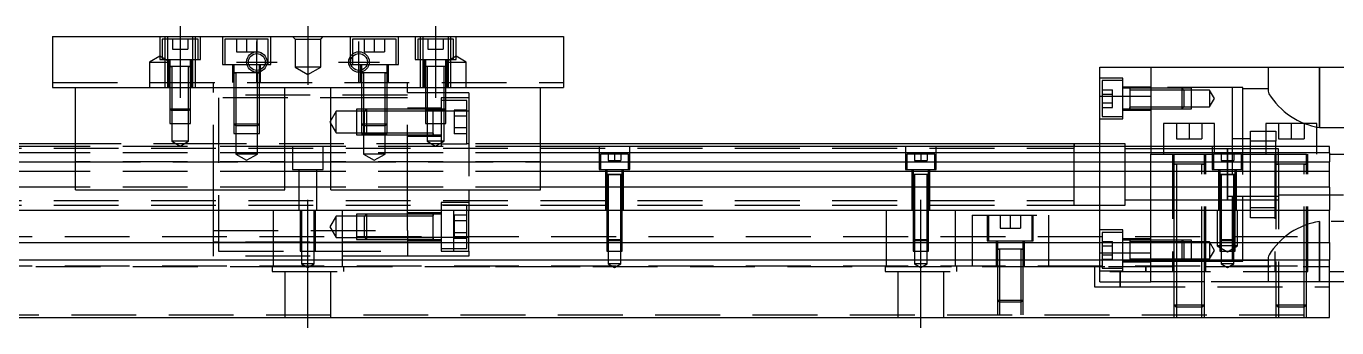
# Model space of a CAD drawing. Extents: x -10 to 609, y -279 to 77.
# Drawn here: x 144.9 to 401.4, y -223.6 to -164.6 of the extents above; entities that cross this region are included whole.
import ezdxf

# ---------------------------------------------------------------- set-up
doc = ezdxf.new("R2010")
doc.units = 0
doc.linetypes.add('CENTER', pattern=[50.8, 31.75, -6.35, 6.35, -6.35])
doc.linetypes.add('DASHED', pattern=[19.05, 12.7, -6.35])
doc.layers.get('0').update_dxf_attribs({"linetype": 'CONTINUOUS'})
doc.layers.add('CENTER', color=1, linetype='CENTER')

msp = doc.modelspace()

# ---------------------------------------------------------------- linework, layer by layer
at = {"color": 7, "linetype": 'CONTINUOUS'}
for p, q in [((150, -166.61), (150, -176.61)), ((150, -166.61), (250, -166.61)), ((250, -166.61), (250, -176.61)), ((355, -178.28029), (355, -172.61)), ((355, -172.61), (365, -172.61)), ((365, -172.61), (405, -172.61)), ((365, -172.61), (365, -188.11)), ((150, -176.61), (250, -176.61)), ((154.5, -196.61), (154.5, -176.61)), ((195.5, -196.61), (195.5, -176.61)), ((204.5, -196.61), (204.5, -176.61)), ((245.5, -196.61), (245.5, -176.61)), ((355, -188.11), (355, -178.28029)), ((355, -178.28029), (365, -178.28029)), ((224.5, -185.860006), (224.5, -180.859994)), ((377.5, -183.61), (367.5, -183.61)), ((367.5, -183.61), (367.5, -188.11)), ((377.5, -188.11), (377.5, -183.61)), ((397.5, -183.61), (387.5, -183.61)), ((387.5, -183.61), (387.5, -188.11)), ((397.5, -188.11), (397.5, -183.61)), ((224.5, -185.860006), (224.5, -185.46)), ((154.5, -188.11), (0, -188.11)), ((154.5, -189.362272), (0, -189.362272)), ((154.5, -187.61), (60.5, -187.61)), ((204.5, -188.11), (195.5, -188.11)), ((204.5, -189.362272), (195.5, -189.362272)), ((350.005, -187.61), (245.5, -187.61)), ((400, -188.11), (245.5, -188.11)), ((400, -189.362272), (245.5, -189.362272)), ((355, -187.61), (349.995, -187.61)), ((350, -193.61), (350, -187.609994)), ((350, -199.610006), (350, -187.609994)), ((350, -188.108756), (350, -187.61)), ((350, -198.735), (350, -188.485)), ((380, -193.61), (380, -188.609994)), ((380, -198.610006), (380, -188.609994)), ((380, -189.36), (380, -189.61)), ((381, -189.36), (380, -189.36)), ((384.5, -189.36), (381, -189.36)), ((387.5, -189.36), (384.5, -189.36)), ((400, -189.362272), (400, -188.11)), ((400, -189.362272), (400, -191.13668)), ((400, -189.61), (415, -189.61)), ((0, -191.13668), (154.5, -191.13668)), ((195.5, -191.13668), (204.5, -191.13668)), ((245.5, -191.13668), (400, -191.13668)), ((380, -190.91), (380, -192.61)), ((400, -193.033076), (400, -191.13668)), ((154.5, -193.033076), (0, -193.033076)), ((204.5, -193.033076), (195.5, -193.033076)), ((400, -193.033076), (245.5, -193.033076)), ((380, -192.61), (380, -193.61)), ((400, -196.087372), (400, -193.033076)), ((154.5, -196.087372), (0, -196.087372)), ((154.5, -196.61), (195.5, -196.61)), ((204.5, -196.087372), (195.5, -196.087372)), ((204.5, -196.61), (245.5, -196.61)), ((400, -196.087372), (245.5, -196.087372)), ((400, -196.087372), (400, -200.61)), ((350, -199.610006), (350, -198.735)), ((380, -197.86), (390, -197.86)), ((0, -200.61), (400, -200.61)), ((400, -206.91), (400, -200.61)), ((0, -206.91), (400, -206.91)), ((400, -206.91), (400, -210.31)), ((0, -210.31), (400, -210.31)), ((400, -221.61), (400, -210.31)), ((400, -212.61), (415, -212.61)), ((405, -214.61), (400, -214.61)), ((0, -221.61), (400, -221.61))]:
    msp.add_line(p, q, dxfattribs=at)
at = {"color": 3, "linetype": 'DASHED'}
for p, q in [((171, -166.61), (171, -171.11)), ((172.000006, -166.61), (172.000006, -167.11)), ((172.5, -166.61), (172.5, -176.61)), ((177.5, -176.61), (177.5, -166.61)), ((177.999994, -167.11), (177.999994, -166.61)), ((179, -171.11), (179, -166.61)), ((183.25, -166.61), (183.25, -172.11)), ((192.75, -172.11), (192.75, -166.61)), ((197.5, -167.11), (197, -166.61)), ((202.5, -167.11), (203, -166.61)), ((208.25, -166.61), (208.25, -172.11)), ((217.75, -172.11), (217.75, -166.61)), ((221, -166.61), (221, -171.11)), ((222.000006, -166.61), (222.000006, -167.11)), ((222.5, -166.61), (222.5, -176.61)), ((227.5, -176.61), (227.5, -166.61)), ((227.999994, -167.11), (227.999994, -166.61)), ((229, -171.11), (229, -166.61)), ((178.5, -167.11), (171.5, -167.11)), ((171.5, -167.11), (171.5, -171.11)), ((172.000006, -167.11), (172.000006, -171.11)), ((173.5, -167.11), (173.5, -169.11)), ((173.5, -169.11), (175, -169.11)), ((175, -167.11), (175, -169.11)), ((175, -169.11), (176.5, -169.11)), ((176.5, -167.11), (176.5, -169.11)), ((177.999994, -171.11), (177.999994, -167.11)), ((178.5, -171.11), (178.5, -167.11)), ((192.25, -167.11), (183.75, -167.11)), ((183.75, -167.11), (183.75, -172.11)), ((186, -167.11), (186, -169.61)), ((188, -167.11), (188, -169.61)), ((190, -167.11), (190, -169.61)), ((192.25, -172.11), (192.25, -167.11)), ((197.5, -167.11), (197.5, -172.61)), ((197.5, -167.11), (202.5, -167.11)), ((202.5, -172.61), (202.5, -167.11)), ((217.25, -167.11), (208.75, -167.11)), ((208.75, -167.11), (208.75, -170.04875)), ((211, -167.11), (211, -169.61)), ((213, -167.11), (213, -169.61)), ((215, -167.11), (215, -169.61)), ((217.25, -172.11), (217.25, -167.11)), ((228.5, -167.11), (221.5, -167.11)), ((221.5, -167.11), (221.5, -171.11)), ((222.000006, -167.11), (222.000006, -171.11)), ((223.5, -167.11), (223.5, -169.11)), ((223.5, -169.11), (225, -169.11)), ((225, -167.11), (225, -169.11)), ((225, -169.11), (226.5, -169.11)), ((226.5, -167.11), (226.5, -169.11)), ((227.999994, -171.11), (227.999994, -167.11)), ((228.5, -171.11), (228.5, -167.11)), ((171, -170.4553), (169, -171.61)), ((169, -171.61), (173, -171.61)), ((169, -171.61), (169, -176.61)), ((173, -171.61), (171, -170.4553)), ((171, -171.11), (179, -171.11)), ((172.000006, -171.11), (172.000006, -176.61)), ((172.75, -171.11), (172.75, -176.61)), ((173, -171.11), (173, -172.51)), ((177, -172.51), (177, -171.11)), ((177.25, -176.61), (177.25, -171.11)), ((177.999994, -176.61), (177.999994, -171.11)), ((186, -169.61), (188, -169.61)), ((188, -169.61), (190, -169.61)), ((208.75, -170.04875), (208.75, -170.532968)), ((208.75, -170.532968), (208.75, -172.11)), ((211, -169.61), (213, -169.61)), ((213, -169.61), (215, -169.61)), ((221, -171.11), (229, -171.11)), ((222.000006, -171.11), (222.000006, -176.61)), ((222.75, -171.11), (222.75, -176.61)), ((223, -171.11), (223, -172.51)), ((229, -170.4553), (227, -171.61)), ((227, -172.51), (227, -171.11)), ((227, -171.61), (231, -171.61)), ((227.25, -176.61), (227.25, -171.11)), ((227.999994, -176.61), (227.999994, -171.11)), ((231, -171.61), (229, -170.4553)), ((231, -176.61), (231, -171.61)), ((177.000006, -172.51), (172.999994, -172.51)), ((177.000006, -172.51), (172.999994, -172.51)), ((177.000006, -172.51), (172.999994, -172.51)), ((173, -172.505), (173, -172.51)), ((173, -172.51), (173.216462, -172.51)), ((173.216708, -172.51), (173, -172.51)), ((173, -172.51), (173, -176.61)), ((173, -172.51), (173, -172.515)), ((176.783332, -172.51), (173.216708, -172.51)), ((173.35, -172.51), (173.35, -176.61)), ((176.65, -176.61), (176.65, -172.51)), ((177, -172.51), (176.783332, -172.51)), ((176.783538, -172.51), (177, -172.51)), ((177, -172.51), (177, -172.505)), ((177, -176.61), (177, -172.51)), ((177, -172.515), (177, -172.51)), ((183.25, -172.11), (192.75, -172.11)), ((185.25, -172.11), (185.25, -175.61)), ((190.500006, -173.71), (185.499994, -173.71)), ((190.500006, -173.71), (185.499994, -173.71)), ((185.5, -172.11), (185.5, -173.71)), ((185.5, -173.705), (185.5, -173.71)), ((185.5, -173.71), (185.757448, -173.71)), ((185.757468, -173.71), (185.5, -173.71)), ((185.5, -173.71), (185.5, -173.715)), ((185.5, -173.71), (185.5, -175.61)), ((190.013852, -173.71), (185.757468, -173.71)), ((185.9, -173.71), (185.9, -175.61)), ((190.242552, -173.71), (190.013852, -173.71)), ((190.1, -175.61), (190.1, -173.71)), ((190.5, -173.71), (190.242552, -173.71)), ((190.242602, -173.71), (190.5, -173.71)), ((190.5, -173.182418), (190.5, -172.11)), ((190.5, -173.546492), (190.5, -173.182418)), ((190.5, -173.71), (190.5, -173.546492)), ((190.5, -173.71), (190.5, -173.705)), ((190.5, -173.715), (190.5, -173.71)), ((190.5, -175.61), (190.5, -173.71)), ((190.75, -175.61), (190.75, -172.11)), ((197.5, -172.61), (200, -174.053376)), ((202.5, -172.61), (197.5, -172.61)), ((200, -174.053376), (202.5, -172.61)), ((208.25, -172.11), (217.75, -172.11)), ((210.25, -172.11), (210.25, -175.61)), ((215.500006, -173.71), (210.499994, -173.71)), ((215.500006, -173.71), (210.499994, -173.71)), ((215.500006, -173.71), (210.499994, -173.71)), ((210.5, -172.11), (210.5, -173.182418)), ((210.5, -173.182418), (210.5, -173.546492)), ((210.5, -173.546492), (210.5, -173.71)), ((210.5, -173.705), (210.5, -173.71)), ((210.5, -173.71), (210.757448, -173.71)), ((210.757468, -173.71), (210.5, -173.71)), ((210.5, -173.71), (210.5, -173.715)), ((210.5, -173.71), (210.5, -175.61)), ((215.242552, -173.71), (210.757468, -173.71)), ((210.9, -173.71), (210.9, -175.61)), ((215.1, -175.61), (215.1, -173.71)), ((215.5, -173.71), (215.242552, -173.71)), ((215.242602, -173.71), (215.5, -173.71)), ((215.5, -173.71), (215.5, -172.11)), ((215.5, -173.71), (215.5, -173.705)), ((215.5, -173.715), (215.5, -173.71)), ((215.5, -175.61), (215.5, -173.71)), ((215.75, -175.61), (215.75, -172.11)), ((227.000006, -172.51), (222.999994, -172.51)), ((227.000006, -172.51), (222.999994, -172.51)), ((223, -172.505), (223, -172.51)), ((223.216708, -172.51), (223, -172.51)), ((223, -172.51), (223, -176.61)), ((223, -172.51), (223, -172.515)), ((226.783332, -172.51), (223.216708, -172.51)), ((223.35, -172.51), (223.35, -176.61)), ((226.65, -176.61), (226.65, -172.51)), ((227, -172.51), (226.783332, -172.51)), ((227, -172.51), (227, -172.505)), ((227, -176.61), (227, -172.51)), ((227, -172.515), (227, -172.51)), ((388, -172.61), (388, -177.344622)), ((398, -184.414212), (398, -172.61)), ((398, -172.61), (398, -184.414212)), ((150, -175.61), (250, -175.61)), ((173, -176.61), (173, -180.76)), ((173.000006, -176.61), (173.000002, -180.76)), ((173.35, -176.61), (173.35, -181.11)), ((176.65, -181.11), (176.65, -176.61)), ((176.999998, -180.76), (176.999994, -176.61)), ((177, -180.76), (177, -176.61)), ((181.5, -176.61), (181.5, -175.61)), ((181.5, -196.61), (181.5, -176.61)), ((185.5, -175.61), (185.5, -183.71)), ((185.500006, -175.61), (185.500006, -183.71)), ((185.9, -175.61), (185.9, -184.11)), ((190.1, -184.11), (190.1, -175.61)), ((190.499994, -183.71), (190.499994, -175.61)), ((190.5, -183.71), (190.5, -175.61)), ((210.5, -175.61), (210.5, -183.71)), ((210.500006, -175.61), (210.500006, -183.71)), ((210.9, -175.61), (210.9, -184.11)), ((215.1, -176.61), (215.1, -175.61)), ((215.1, -184.11), (215.1, -176.61)), ((215.499994, -176.61), (215.499994, -175.61)), ((215.499994, -183.710006), (215.499994, -176.61)), ((215.5, -176.61), (215.5, -175.61)), ((215.5, -183.71), (215.5, -176.61)), ((219.5, -176.61), (219.5, -175.61)), ((219.5, -196.61), (219.5, -176.61)), ((223, -176.61), (223, -180.76)), ((223.000006, -176.61), (223.000002, -180.76)), ((223.35, -176.61), (223.35, -181.11)), ((226.65, -181.11), (226.65, -176.61)), ((226.999998, -180.76), (226.999994, -176.61)), ((227, -180.76), (227, -176.61)), ((359.5, -174.760758), (355, -174.760758)), ((355.5, -175.260758), (355.5, -178.760758)), ((359.5, -175.260758), (355.5, -175.260758)), ((359.5, -182.760758), (359.5, -174.760758)), ((365, -176.510758), (359.5, -176.510758)), ((360.9, -176.760758), (359.5, -176.760758)), ((360.9, -176.760758), (360.895, -176.760758)), ((360.9, -176.760752), (360.9, -180.760762)), ((360.9, -176.760752), (360.9, -177.110758)), ((360.9, -176.760758), (360.9, -176.977426)), ((365, -176.760758), (360.9, -176.760758)), ((360.905, -176.760758), (360.9, -176.760758)), ((360.9, -176.977426), (360.9, -178.760758)), ((381, -176.61), (365, -176.61)), ((371.15, -176.760758), (365, -176.760758)), ((371.15, -176.76076), (365, -176.760762)), ((371.15, -178.760758), (371.15, -176.760758)), ((371.5, -177.110758), (371.15, -176.760758)), ((373, -176.760762), (371.15, -176.76076)), ((373, -180.760752), (373, -176.760762)), ((381, -188.11), (381, -176.61)), ((383, -176.61), (381, -176.61)), ((383, -188.11), (383, -176.61)), ((388, -176.86), (383, -176.86)), ((219.5, -178.11), (181.5, -178.11)), ((182.5, -178.61), (182.5, -206.91)), ((215.1, -178.61), (182.5, -178.61)), ((215.5, -178.61), (215.1, -178.61)), ((219.5, -178.61), (215.5, -178.61)), ((223, -177.61), (219.5, -177.61)), ((223.35, -177.61), (223, -177.61)), ((226.65, -177.61), (223.35, -177.61)), ((226.1, -178.61), (226.1, -188.11)), ((231.5, -178.61), (226.1, -178.61)), ((226.65, -179.11), (226.1, -179.11)), ((227, -177.61), (226.65, -177.61)), ((227, -179.11), (226.65, -179.11)), ((231.5, -177.61), (227, -177.61)), ((231.1, -179.11), (227, -179.11)), ((231.1, -187.61), (231.1, -179.11)), ((231.5, -177.61), (231.5, -181.240684)), ((355.5, -177.028706), (357.5, -177.028706)), ((355.5, -177.894732), (357.5, -177.894732)), ((355.5, -178.760758), (355.5, -182.260758)), ((357.5, -177.894732), (357.5, -177.028706)), ((357.5, -179.626782), (357.5, -177.894732)), ((360.9, -177.110758), (360.9, -178.627714)), ((365, -177.110758), (360.9, -177.110758)), ((360.9, -178.627714), (360.9, -178.893802)), ((360.9, -178.760758), (360.9, -180.760762)), ((360.9, -178.760758), (360.9, -180.54405)), ((360.9, -178.893802), (360.9, -180.410758)), ((371.5, -177.110758), (365, -177.110758)), ((371.15, -180.760758), (371.15, -178.760758)), ((371.5, -177.110758), (371.5, -178.760758)), ((373, -177.110758), (371.5, -177.110758)), ((371.5, -178.760758), (371.5, -180.410758)), ((376.5, -177.110758), (373, -177.110758)), ((376.5, -177.110758), (376.5, -180.410758)), ((377.452628, -178.760758), (376.5, -177.110758)), ((376.5, -180.410758), (377.452628, -178.760758)), ((173, -180.76), (177, -180.76)), ((173, -180.76), (173.35, -181.11)), ((173.000002, -180.76), (173.000006, -183.61)), ((176.65, -181.11), (173.35, -181.11)), ((173.35, -181.11), (173.35, -183.61)), ((176.65, -181.11), (177, -180.76)), ((176.65, -183.61), (176.65, -181.11)), ((176.999994, -183.61), (176.999998, -180.76)), ((205.5, -181.26), (204.287564, -183.36)), ((205.5, -185.46), (205.5, -181.26)), ((209.5, -181.26), (205.5, -181.26)), ((211.5, -180.860002), (209.5, -180.860006)), ((209.5, -180.860006), (209.5, -185.859994)), ((211.1, -181.26), (209.5, -181.26)), ((211.5, -180.86), (211.1, -181.26)), ((211.1, -185.46), (211.1, -181.26)), ((215.1, -181.26), (211.1, -181.26)), ((211.5, -180.86), (211.5, -185.86)), ((215.1, -180.86), (211.5, -180.86)), ((215.1, -180.860006), (211.5, -180.860002)), ((215.5, -180.86), (215.1, -180.86)), ((215.5, -180.860006), (215.1, -180.860006)), ((215.5, -181.26), (215.1, -181.26)), ((219.5, -180.86), (215.5, -180.86)), ((219.5, -180.860006), (215.5, -180.860006)), ((219.5, -181.26), (215.5, -181.26)), ((226.1, -180.61), (219.5, -180.61)), ((223.000006, -180.86), (219.5, -180.86)), ((223.000006, -181.240684), (219.5, -181.240684)), ((223.000006, -181.26), (219.5, -181.26)), ((223, -180.76), (227, -180.76)), ((223, -180.76), (223.35, -181.11)), ((223.000002, -180.76), (223.000006, -183.61)), ((223.1, -180.86), (223.000006, -180.86)), ((226.999994, -181.240684), (223.000006, -181.240684)), ((224.5, -181.26), (223.000006, -181.26)), ((223.35, -180.86), (223.1, -180.86)), ((224.505, -180.86), (223.35, -180.86)), ((226.65, -181.11), (223.35, -181.11)), ((223.35, -181.11), (223.35, -183.61)), ((226.1, -180.86), (224.495, -180.86)), ((224.5, -183.36), (224.5, -180.859994)), ((224.5, -181.11), (224.5, -180.859994)), ((224.5, -180.86), (224.5, -181.117448)), ((224.5, -181.10953), (224.5, -180.86)), ((224.5, -181.10953), (224.5, -180.86)), ((224.5, -183.159974), (224.5, -181.10953)), ((224.5, -181.26), (224.5, -181.11)), ((224.5, -183.61), (224.5, -181.26)), ((226.65, -181.11), (227, -180.76)), ((226.65, -183.61), (226.65, -181.11)), ((226.999994, -183.61), (226.999998, -180.76)), ((231.5, -181.240684), (226.999994, -181.240684)), ((228.6, -181.050598), (228.6, -182.2053)), ((231.1, -181.050598), (228.6, -181.050598)), ((231.5, -181.240684), (231.5, -196.61)), ((355.5, -179.626782), (357.5, -179.626782)), ((355.5, -180.492808), (357.5, -180.492808)), ((357.5, -180.492808), (357.5, -179.626782)), ((359.5, -180.760758), (360.905, -180.760758)), ((359.5, -181.010758), (365, -181.010758)), ((360.895, -180.760758), (365, -180.760758)), ((360.9, -180.410758), (360.9, -180.760762)), ((360.9, -180.410758), (365, -180.410758)), ((360.9, -180.54405), (360.9, -180.760758)), ((360.9, -180.54405), (360.9, -180.760758)), ((360.9, -180.760758), (360.9, -180.54409)), ((365, -180.410758), (371.5, -180.410758)), ((365, -180.760752), (371.15, -180.760756)), ((365, -180.760758), (371.15, -180.760758)), ((371.15, -180.760758), (371.5, -180.410758)), ((371.15, -180.760756), (373, -180.760752)), ((371.5, -180.410758), (373, -180.410758)), ((373, -180.410758), (376.5, -180.410758)), ((173.000006, -183.61), (176.999994, -183.61)), ((173.35, -183.61), (173.35, -187.11)), ((176.65, -187.11), (176.65, -183.61)), ((185.5, -183.71), (190.5, -183.71)), ((185.5, -183.71), (185.9, -184.11)), ((185.500006, -183.71), (185.500006, -185.61)), ((190.1, -184.11), (185.9, -184.11)), ((185.9, -184.11), (185.9, -185.61)), ((190.1, -184.11), (190.5, -183.71)), ((190.1, -185.61), (190.1, -184.11)), ((190.499994, -185.61), (190.499994, -183.71)), ((204.287564, -183.36), (205.5, -185.46)), ((210.5, -183.71), (215.5, -183.71)), ((210.5, -183.71), (210.9, -184.11)), ((210.500006, -183.71), (210.500006, -185.61)), ((215.1, -184.11), (210.9, -184.11)), ((210.9, -184.11), (210.9, -185.61)), ((215.1, -184.11), (215.5, -183.71)), ((215.1, -185.61), (215.1, -184.11)), ((215.499994, -185.61), (215.499994, -183.710006)), ((223.000006, -183.61), (226.999994, -183.61)), ((223.35, -183.61), (223.35, -187.11)), ((224.5, -183.56002), (224.5, -183.159974)), ((224.5, -185.602552), (224.5, -183.56002)), ((224.5, -185.46), (224.5, -183.61)), ((226.65, -187.11), (226.65, -183.61)), ((231.1, -182.2053), (228.6, -182.2053)), ((228.6, -182.2053), (228.6, -184.5147)), ((228.6, -184.5147), (228.6, -185.669402)), ((231.1, -184.5147), (228.6, -184.5147)), ((355, -182.760758), (359.5, -182.760758)), ((355.5, -182.260758), (359.5, -182.260758)), ((370, -183.61), (370, -186.61)), ((372.5, -183.61), (372.5, -186.61)), ((375, -183.61), (375, -186.61)), ((390, -183.61), (390, -186.61)), ((392.5, -183.61), (392.5, -186.61)), ((395, -183.61), (395, -186.61)), ((398, -184.414212), (413, -184.414212)), ((176.65, -187.11), (173.35, -187.11)), ((173.35, -187.11), (175, -188.062628)), ((175, -188.062628), (176.65, -187.11)), ((185.500006, -185.61), (190.499994, -185.61)), ((185.9, -185.61), (185.9, -189.61)), ((190.1, -189.61), (190.1, -185.61)), ((205.5, -185.46), (209.5, -185.46)), ((209.5, -185.46), (211.1, -185.46)), ((209.5, -185.859994), (211.5, -185.859994)), ((210.500006, -185.61), (215.499994, -185.61)), ((210.9, -185.61), (210.9, -189.61)), ((211.1, -185.46), (219.5, -185.46)), ((211.1, -185.46), (211.5, -185.86)), ((211.1, -185.46), (219.5, -185.46)), ((211.5, -185.859994), (219.5, -185.859994)), ((211.5, -185.86), (219.5, -185.86)), ((215.1, -189.61), (215.1, -185.61)), ((219.5, -185.46), (224.5, -185.46)), ((219.5, -185.86), (224.505, -185.86)), ((219.5, -186.11), (226.1, -186.11)), ((226.65, -187.11), (223.35, -187.11)), ((223.35, -187.11), (225, -188.062628)), ((224.495, -185.86), (226.1, -185.86)), ((224.5, -185.86), (224.5, -185.602552)), ((224.5, -185.602602), (224.5, -185.86)), ((225, -188.062628), (226.65, -187.11)), ((231.1, -185.669402), (228.6, -185.669402)), ((370, -186.61), (372.5, -186.61)), ((372.5, -186.61), (375, -186.61)), ((384.5, -186.61), (381, -186.61)), ((384.5, -185.11), (387.5, -185.11)), ((384.5, -187.11), (384.5, -185.11)), ((387.5, -187.11), (384.5, -187.11)), ((384.5, -188.11), (384.5, -187.11)), ((387.5, -185.11), (389.5, -185.11)), ((389.5, -187.11), (387.5, -187.11)), ((389.5, -185.11), (389.5, -187.11)), ((389.5, -188.11), (389.5, -187.11)), ((390, -186.61), (392.5, -186.61)), ((392.5, -186.61), (395, -186.61)), ((55, -188.485), (350, -188.485)), ((182.5, -187.61), (154.5, -187.61)), ((195.5, -188.11), (154.5, -188.11)), ((195.5, -189.362272), (154.5, -189.362272)), ((195.5, -189.407056), (154.5, -189.407056)), ((226.1, -187.61), (182.5, -187.61)), ((190.1, -189.61), (185.9, -189.61)), ((185.9, -189.61), (188, -190.822436)), ((188, -190.822436), (190.1, -189.61)), ((197, -188.11), (197, -192.61)), ((203, -192.61), (203, -188.11)), ((245.5, -188.11), (204.5, -188.11)), ((245.5, -189.362272), (204.5, -189.362272)), ((245.5, -189.407056), (204.5, -189.407056)), ((215.1, -189.61), (210.9, -189.61)), ((210.9, -189.61), (213, -190.822436)), ((213, -190.822436), (215.1, -189.61)), ((226.1, -187.61), (231.1, -187.61)), ((231.5, -187.61), (231.1, -187.61)), ((245.5, -187.61), (231.5, -187.61)), ((257, -188.11), (257, -192.61)), ((262.75, -189.61), (257.25, -189.61)), ((257.25, -189.61), (257.25, -192.61)), ((258.75, -189.61), (258.75, -190.91)), ((260, -189.61), (260, -190.91)), ((261.25, -189.61), (261.25, -190.91)), ((262.75, -192.61), (262.75, -189.61)), ((263, -192.61), (263, -188.11)), ((317, -188.11), (317, -192.61)), ((322.75, -189.61), (317.25, -189.61)), ((317.25, -189.61), (317.25, -192.61)), ((318.75, -189.61), (318.75, -190.91)), ((320, -189.61), (320, -190.91)), ((321.25, -189.61), (321.25, -190.91)), ((322.75, -192.61), (322.75, -189.61)), ((323, -192.61), (323, -188.11)), ((350, -187.61), (350, -188.284782)), ((350, -193.409962), (350, -188.108756)), ((360, -187.61), (355, -187.61)), ((355, -200.61), (355, -188.11)), ((360, -188.11), (360, -187.61)), ((360, -193.61), (360, -188.11)), ((365, -188.61), (360, -188.61)), ((365, -188.11), (365, -189.61)), ((367.5, -188.61), (365, -188.61)), ((365, -189.61), (377.25, -189.61)), ((365, -200.61), (365, -189.61)), ((367.5, -188.11), (367.5, -189.61)), ((377.5, -188.61), (367.5, -188.61)), ((369.25, -189.61), (369.25, -212.61)), ((369.5, -189.61), (369.5, -191.61)), ((375.5, -191.61), (375.5, -189.61)), ((375.75, -212.61), (375.75, -189.61)), ((377, -188.11), (377, -192.61)), ((382.75, -189.61), (377.25, -189.61)), ((377.25, -189.61), (377.25, -192.61)), ((377.5, -189.61), (377.5, -188.11)), ((380.005, -188.61), (377.5, -188.61)), ((378.75, -189.61), (378.75, -190.91)), ((381, -188.61), (379.995, -188.61)), ((380, -188.61), (380, -189.174922)), ((380, -189.17491), (380, -188.61)), ((380, -189.174922), (380, -189.5097)), ((380, -189.61), (380, -190.91)), ((381, -189.61), (381, -188.11)), ((384.5, -188.61), (381, -188.61)), ((381, -192.61), (381, -189.61)), ((381.25, -189.61), (381.25, -190.91)), ((382.75, -189.61), (400, -189.61)), ((382.75, -192.61), (382.75, -189.61)), ((383, -192.61), (383, -188.11)), ((384.5, -189.61), (384.5, -188.11)), ((387.5, -188.61), (384.5, -188.61)), ((384.5, -200.11), (384.5, -189.61)), ((387.5, -188.11), (387.5, -189.61)), ((389.5, -188.61), (387.5, -188.61)), ((389.5, -189.36), (387.5, -189.36)), ((389.25, -189.61), (389.25, -212.61)), ((389.5, -189.61), (389.5, -188.11)), ((390, -188.61), (389.5, -188.61)), ((390, -189.36), (389.5, -189.36)), ((389.5, -189.61), (389.5, -191.61)), ((390, -189.61), (390, -188.61)), ((390, -191.61), (390, -189.61)), ((395.5, -191.61), (395.5, -189.61)), ((395.75, -212.61), (395.75, -189.61)), ((397.5, -189.61), (397.5, -188.11)), ((195.5, -191.11), (154.5, -191.11)), ((154.5, -191.13668), (195.5, -191.13668)), ((245.5, -191.11), (204.5, -191.11)), ((204.5, -191.13668), (245.5, -191.13668)), ((258.75, -190.91), (260, -190.91)), ((260, -190.91), (261.25, -190.91)), ((318.75, -190.91), (320, -190.91)), ((320, -190.91), (321.25, -190.91)), ((375.500006, -191.61), (369.499994, -191.61)), ((375.500006, -191.61), (369.499994, -191.61)), ((375.500006, -191.61), (369.499994, -191.61)), ((369.5, -191.605), (369.5, -191.61)), ((369.5, -191.61), (369.84965, -191.61)), ((369.849602, -191.61), (369.5, -191.61)), ((369.5, -191.61), (369.5, -191.615)), ((369.5, -191.61), (369.5, -200.61)), ((375.15035, -191.61), (369.849602, -191.61)), ((370, -191.61), (370, -200.61)), ((375, -212.61), (375, -191.61)), ((375.150204, -191.61), (375.5, -191.61)), ((375.5, -191.61), (375.15035, -191.61)), ((375.5, -191.61), (375.5, -191.605)), ((375.5, -191.615), (375.5, -191.61)), ((375.5, -212.61), (375.5, -191.61)), ((378.75, -190.91), (380, -190.91)), ((380, -190.91), (381.25, -190.91)), ((380, -191.00963), (380, -192.609882)), ((395.500006, -191.61), (389.499994, -191.61)), ((395.500006, -191.61), (389.499994, -191.61)), ((389.5, -191.605), (389.5, -191.61)), ((389.5, -191.61), (389.84965, -191.61)), ((389.849602, -191.61), (389.5, -191.61)), ((389.5, -191.61), (389.5, -212.61)), ((389.5, -191.61), (389.5, -191.615)), ((395.15035, -191.61), (389.849602, -191.61)), ((390, -191.61), (390, -212.61)), ((395, -212.61), (395, -191.61)), ((395.150204, -191.61), (395.5, -191.61)), ((395.5, -191.61), (395.15035, -191.61)), ((395.5, -191.61), (395.5, -191.605)), ((395.5, -212.61), (395.5, -191.61)), ((395.5, -191.615), (395.5, -191.61)), ((195.5, -193.033076), (154.5, -193.033076)), ((197, -192.61), (203, -192.61)), ((198.25, -192.61), (198.25, -200.61)), ((201.75, -200.61), (201.75, -192.61)), ((245.5, -193.033076), (204.5, -193.033076)), ((257, -192.61), (263, -192.61)), ((258.25, -192.61), (258.25, -200.61)), ((261.500006, -193.61), (258.499994, -193.61)), ((259.998804, -193.61), (258.499994, -193.61)), ((258.5, -192.61), (258.5, -193.61)), ((258.5, -193.605), (258.5, -193.61)), ((258.5, -193.61), (258.62467, -193.61)), ((258.624678, -193.61), (258.5, -193.61)), ((258.5, -193.61), (258.5, -193.615)), ((258.5, -193.61), (258.5, -200.61)), ((258.62467, -193.61), (261.375392, -193.61)), ((259.998804, -193.61), (258.624678, -193.61)), ((258.75, -193.61), (258.75, -200.61)), ((261.500006, -193.61), (259.998804, -193.61)), ((261.37533, -193.61), (259.998804, -193.61)), ((261.25, -200.61), (261.25, -193.61)), ((261.5, -193.61), (261.37533, -193.61)), ((261.375392, -193.61), (261.5, -193.61)), ((261.5, -193.61), (261.5, -192.61)), ((261.5, -193.61), (261.5, -193.605)), ((261.5, -193.615), (261.5, -193.61)), ((261.5, -200.61), (261.5, -193.61)), ((261.75, -200.61), (261.75, -192.61)), ((317, -192.61), (323, -192.61)), ((318.25, -192.61), (318.25, -200.61)), ((319.998804, -193.61), (318.499994, -193.61)), ((318.5, -192.61), (318.5, -193.61)), ((318.5, -193.605), (318.5, -193.61)), ((318.624678, -193.61), (318.5, -193.61)), ((318.5, -193.61), (318.5, -200.61)), ((318.5, -193.61), (318.5, -193.615)), ((319.998804, -193.61), (318.624678, -193.61)), ((318.75, -193.61), (318.75, -200.61)), ((321.500006, -193.61), (319.998804, -193.61)), ((321.37533, -193.61), (319.998804, -193.61)), ((321.25, -200.61), (321.25, -193.61)), ((321.5, -193.61), (321.37533, -193.61)), ((321.5, -193.61), (321.5, -192.61)), ((321.5, -193.61), (321.5, -193.605)), ((321.5, -200.61), (321.5, -193.61)), ((321.5, -193.615), (321.5, -193.61)), ((321.75, -200.61), (321.75, -192.61)), ((350, -199.609164), (350, -193.409962)), ((360, -199.61), (360, -193.61)), ((377, -192.61), (383, -192.61)), ((378.25, -192.61), (378.25, -200.61)), ((381.500006, -193.61), (378.499994, -193.61)), ((380, -193.61), (378.499994, -193.61)), ((378.5, -192.61), (378.5, -193.61)), ((378.5, -193.605), (378.5, -193.61)), ((378.5, -193.61), (378.62467, -193.61)), ((378.624678, -193.61), (378.5, -193.61)), ((378.5, -193.61), (378.5, -193.615)), ((378.5, -193.61), (378.5, -200.61)), ((378.62467, -193.61), (381.375392, -193.61)), ((379.998804, -193.61), (378.624678, -193.61)), ((378.75, -193.61), (378.75, -200.61)), ((381.37533, -193.61), (379.998804, -193.61)), ((380, -192.609882), (380, -193.409974)), ((380, -193.409974), (380, -193.61)), ((381.500006, -193.61), (380, -193.61)), ((380, -193.61), (380, -197.86)), ((380, -193.61), (380, -198.045962)), ((381, -193.61), (381, -192.61)), ((381, -210.61), (381, -193.61)), ((381.25, -200.61), (381.25, -193.61)), ((381.5, -193.61), (381.37533, -193.61)), ((381.375392, -193.61), (381.5, -193.61)), ((381.5, -193.61), (381.5, -192.61)), ((381.5, -193.61), (381.5, -193.605)), ((381.5, -193.615), (381.5, -193.61)), ((381.5, -200.61), (381.5, -193.61)), ((381.75, -200.61), (381.75, -192.61)), ((383, -193.61), (383, -192.61)), ((383, -210.61), (383, -193.61)), ((195.5, -196.087372), (154.5, -196.087372)), ((195.5, -196.11), (154.5, -196.11)), ((181.5, -200.61), (181.5, -196.61)), ((245.5, -196.087372), (204.5, -196.087372)), ((245.5, -196.11), (204.5, -196.11)), ((219.5, -200.61), (219.5, -196.61)), ((231.5, -196.61), (231.5, -200.61)), ((55, -198.735), (350, -198.735)), ((55, -199.61), (350, -199.61)), ((226.1, -199.11), (226.1, -208.61)), ((231.5, -199.11), (226.1, -199.11)), ((231.1, -199.61), (226.1, -199.61)), ((231.1, -200.61), (231.1, -199.61)), ((349.995, -199.61), (350, -199.61)), ((350, -199.61), (350, -199.609164)), ((350, -199.61), (355, -199.61)), ((350, -199.61), (350.005, -199.61)), ((355, -199.61), (360, -199.61)), ((360, -198.61), (365, -198.61)), ((365, -198.61), (369.5, -198.61)), ((369.5, -198.61), (370, -198.61)), ((370, -198.61), (380.005, -198.61)), ((379.995, -198.61), (389.5, -198.61)), ((380, -198.610006), (380, -197.86)), ((380, -198.61), (380, -198.045962)), ((380, -198.045962), (380, -198.61)), ((380.005, -198.61), (389.5, -198.61)), ((384.5, -200.11), (389.5, -200.11)), ((384.5, -202.11), (384.5, -200.11)), ((389.5, -198.61), (390, -198.61)), ((390, -197.61), (405, -197.61)), ((181.5, -204.61), (181.5, -200.61)), ((193.291796, -211.61), (193.291796, -200.61)), ((198.500006, -200.61), (198.500006, -206.91)), ((198.75, -200.61), (198.75, -208.61)), ((201.25, -208.61), (201.25, -200.61)), ((201.499994, -206.91), (201.499994, -200.61)), ((205.5, -201.76), (204.287564, -203.86)), ((205.5, -205.96), (205.5, -201.76)), ((209.5, -201.76), (205.5, -201.76)), ((206.708204, -200.61), (206.708204, -211.61)), ((211.5, -201.360002), (209.5, -201.360006)), ((209.5, -201.360006), (209.5, -206.359994)), ((211.1, -201.76), (209.5, -201.76)), ((211.5, -201.36), (211.1, -201.76)), ((211.1, -205.96), (211.1, -201.76)), ((219.5, -201.76), (211.1, -201.76)), ((211.5, -201.36), (211.5, -206.36)), ((219.5, -201.36), (211.5, -201.36)), ((219.5, -201.360006), (211.5, -201.360002)), ((219.5, -204.61), (219.5, -200.61)), ((226.1, -201.11), (219.5, -201.11)), ((224.505, -201.36), (219.5, -201.36)), ((224.5, -201.76), (219.5, -201.76)), ((226.1, -201.36), (224.495, -201.36)), ((224.5, -203.86), (224.5, -201.359994)), ((224.5, -206.360006), (224.5, -201.359994)), ((224.5, -201.76), (224.5, -201.359994)), ((224.5, -201.36), (224.5, -201.617448)), ((224.5, -201.617468), (224.5, -201.36)), ((224.5, -201.617468), (224.5, -201.36)), ((224.5, -203.659974), (224.5, -201.617468)), ((224.5, -205.96), (224.5, -201.76)), ((228.500006, -200.61), (228.500006, -206.91)), ((228.6, -201.550598), (228.6, -202.7053)), ((231.1, -201.550598), (228.6, -201.550598)), ((231.1, -206.91), (231.1, -200.61)), ((231.499994, -206.91), (231.499994, -200.61)), ((258.5, -200.61), (258.5, -206.36)), ((258.500006, -200.61), (258.500002, -206.36)), ((258.75, -200.61), (258.75, -206.61)), ((261.25, -206.61), (261.25, -200.61)), ((261.499998, -206.36), (261.499994, -200.61)), ((261.5, -206.36), (261.5, -200.61)), ((313.291796, -211.61), (313.291796, -200.61)), ((318.5, -200.61), (318.5, -206.36)), ((318.500006, -200.61), (318.500002, -206.36)), ((318.75, -200.61), (318.75, -206.61)), ((321.25, -206.61), (321.25, -200.61)), ((321.499998, -206.36), (321.499994, -200.61)), ((321.5, -206.36), (321.5, -200.61)), ((326.708204, -200.61), (326.708204, -211.61)), ((330, -201.61), (345, -201.61)), ((330, -201.61), (330, -206.91)), ((333, -201.61), (333, -206.61)), ((333.25, -201.61), (333.25, -206.61)), ((335.5, -201.61), (335.5, -204.11)), ((337.5, -201.61), (337.5, -204.11)), ((339.5, -201.61), (339.5, -204.11)), ((341.75, -206.61), (341.75, -201.61)), ((342, -206.61), (342, -201.61)), ((345, -201.61), (345, -206.91)), ((355, -206.91), (355, -200.61)), ((365, -206.91), (365, -200.61)), ((369.5, -200.61), (369.5, -206.91)), ((370, -200.61), (370, -206.91)), ((378, -200.61), (378, -207.61)), ((378.5, -200.61), (378.5, -206.36)), ((378.500006, -200.61), (378.500006, -206.360006)), ((378.75, -200.61), (378.75, -206.61)), ((381.25, -206.61), (381.25, -200.61)), ((381.499994, -206.360006), (381.499994, -200.61)), ((381.5, -206.36), (381.5, -200.61)), ((382, -207.61), (382, -200.61)), ((389.5, -202.11), (384.5, -202.11)), ((181.5, -204.61), (219.5, -204.61)), ((181.5, -206.91), (181.5, -204.61)), ((204.287564, -203.86), (205.5, -205.96)), ((219.5, -204.61), (219.5, -206.91)), ((224.5, -206.102552), (224.5, -203.659974)), ((231.1, -202.7053), (228.6, -202.7053)), ((228.6, -202.7053), (228.6, -205.0147)), ((231.1, -205.0147), (228.6, -205.0147)), ((228.6, -205.0147), (228.6, -206.169402)), ((335.5, -204.11), (337.5, -204.11)), ((337.5, -204.11), (339.5, -204.11)), ((359.5, -204.459242), (355, -204.459242)), ((355.5, -204.959242), (355.5, -206.91)), ((359.5, -204.959242), (355.5, -204.959242)), ((359.5, -212.459242), (359.5, -204.459242)), ((413, -202.805788), (398, -202.805788)), ((398, -214.61), (398, -202.805788)), ((398, -202.805788), (398, -212.61)), ((0, -205.76), (400, -205.76)), ((181.5, -206.885918), (219.5, -206.885918)), ((182.5, -206.885918), (181.5, -206.885918)), ((181.5, -209.61), (181.5, -206.91)), ((219.5, -206.885918), (182.5, -206.885918)), ((182.5, -206.91), (182.5, -208.61)), ((198.500006, -206.91), (198.500006, -208.61)), ((201.499994, -208.61), (201.499994, -206.91)), ((205.5, -205.96), (209.5, -205.96)), ((209.5, -205.96), (211.1, -205.96)), ((209.5, -206.359994), (211.5, -206.359998)), ((211.1, -205.96), (219.5, -205.96)), ((211.1, -205.96), (211.5, -206.36)), ((211.5, -206.359998), (219.5, -206.359994)), ((211.5, -206.36), (219.5, -206.36)), ((219.5, -205.96), (224.5, -205.96)), ((228.500006, -205.979316), (219.5, -205.979316)), ((219.5, -206.36), (224.5, -206.36)), ((219.5, -206.61), (226.1, -206.61)), ((219.5, -206.91), (219.5, -209.61)), ((224.495, -206.36), (224.5, -206.36)), ((224.5, -206.360006), (224.5, -205.96)), ((224.5, -206.36), (224.5, -206.102552)), ((224.5, -206.102602), (224.5, -206.36)), ((224.5, -206.36), (226.1, -206.36)), ((224.5, -206.36), (224.505, -206.36)), ((231.5, -205.979316), (228.500006, -205.979316)), ((228.500006, -206.91), (228.500006, -208.61)), ((231.1, -206.169402), (228.6, -206.169402)), ((231.1, -208.11), (231.1, -206.91)), ((231.499994, -208.61), (231.499994, -206.91)), ((258.5, -206.36), (261.5, -206.36)), ((258.5, -206.36), (258.75, -206.61)), ((258.500002, -206.36), (258.500006, -206.91)), ((258.500006, -206.91), (258.500006, -208.61)), ((261.25, -206.61), (258.75, -206.61)), ((258.75, -206.61), (258.75, -208.61)), ((261.25, -206.61), (261.5, -206.36)), ((261.25, -208.61), (261.25, -206.61)), ((261.499994, -206.91), (261.499998, -206.36)), ((261.499994, -208.61), (261.499994, -206.91)), ((318.5, -206.36), (321.5, -206.36)), ((318.5, -206.36), (318.75, -206.61)), ((318.500002, -206.36), (318.500006, -206.91)), ((318.500006, -206.91), (318.500006, -208.61)), ((321.25, -206.61), (318.75, -206.61)), ((318.75, -206.61), (318.75, -208.61)), ((321.25, -206.61), (321.5, -206.36)), ((321.25, -208.61), (321.25, -206.61)), ((321.499994, -206.91), (321.499998, -206.36)), ((321.499994, -208.61), (321.499994, -206.91)), ((330, -206.91), (330, -210.31)), ((333, -206.61), (342, -206.61)), ((334.75, -206.61), (334.75, -211.61)), ((335, -206.61), (335, -206.91)), ((335, -206.91), (335, -208.21)), ((340, -206.91), (340, -206.61)), ((340, -208.21), (340, -206.91)), ((340.25, -211.61), (340.25, -206.61)), ((345, -206.91), (345, -210.31)), ((355, -208.93971), (355, -206.91)), ((355.5, -206.727192), (357.5, -206.727192)), ((355.5, -206.91), (355.5, -208.459242)), ((355.5, -207.593218), (357.5, -207.593218)), ((357.5, -207.593218), (357.5, -206.727192)), ((357.5, -209.325268), (357.5, -207.593218)), ((365, -206.209242), (359.5, -206.209242)), ((360.9, -206.459242), (359.5, -206.459242)), ((360.9, -206.459242), (360.895, -206.459242)), ((360.9, -206.459238), (360.9, -206.91)), ((360.9, -206.459242), (360.9, -206.67591)), ((365, -206.459242), (360.9, -206.459242)), ((360.905, -206.459242), (360.9, -206.459242)), ((360.9, -206.67591), (360.9, -206.909676)), ((365, -206.809242), (360.9, -206.809242)), ((360.9, -206.909676), (360.9, -207.044256)), ((360.9, -206.91), (360.9, -207.044252)), ((360.9, -207.044252), (360.9, -208.319196)), ((360.9, -207.044256), (360.9, -208.459242)), ((369.5, -206.459242), (365, -206.459242)), ((369.5, -206.459248), (365, -206.459248)), ((369.5, -206.809242), (365, -206.809242)), ((365, -210.31), (365, -206.91)), ((370, -206.459242), (369.5, -206.459242)), ((370, -206.459248), (369.5, -206.459248)), ((370, -206.809242), (369.5, -206.809242)), ((369.5, -206.91), (369.5, -210.31)), ((371.15, -206.459242), (370, -206.459242)), ((371.15, -206.459244), (370, -206.459248)), ((371.5, -206.809242), (370, -206.809242)), ((370, -206.91), (370, -210.31)), ((371.15, -206.91), (371.15, -206.459242)), ((371.5, -206.809242), (371.15, -206.459242)), ((373, -206.459248), (371.15, -206.459244)), ((371.15, -208.459242), (371.15, -206.91)), ((371.5, -206.809242), (371.5, -206.91)), ((373, -206.809242), (371.5, -206.809242)), ((371.5, -206.91), (371.5, -208.459242)), ((373, -206.91), (373, -206.459248)), ((376.5, -206.809242), (373, -206.809242)), ((373, -210.31), (373, -206.91)), ((376.5, -206.809242), (376.5, -210.109242)), ((377.452628, -208.459242), (376.5, -206.809242)), ((382, -207.61), (378, -207.61)), ((378, -207.61), (380, -208.7647)), ((378.5, -206.36), (381.5, -206.36)), ((378.5, -206.36), (378.75, -206.61)), ((378.500006, -206.360006), (378.500006, -206.91)), ((378.500006, -206.91), (378.500006, -208.61)), ((381.25, -206.61), (378.75, -206.61)), ((378.75, -206.61), (378.75, -208.61)), ((380, -208.7647), (382, -207.61)), ((381.25, -206.61), (381.5, -206.36)), ((381.25, -208.61), (381.25, -206.61)), ((381.499994, -206.91), (381.499994, -206.360006)), ((381.499994, -208.61), (381.499994, -206.91)), ((219.5, -209.61), (181.5, -209.61)), ((182.5, -208.61), (219.5, -208.61)), ((198.500006, -208.61), (201.499994, -208.61)), ((198.75, -208.61), (198.75, -211.11)), ((201.25, -211.11), (201.25, -208.61)), ((231.5, -209.61), (219.5, -209.61)), ((226.1, -208.11), (228.500006, -208.11)), ((226.1, -208.61), (228.500006, -208.61)), ((228.500006, -208.11), (231.1, -208.11)), ((228.500006, -208.61), (231.499994, -208.61)), ((231.5, -208.61), (231.5, -209.61)), ((258.500006, -208.61), (261.499994, -208.61)), ((258.75, -208.61), (258.75, -211.11)), ((261.25, -211.11), (261.25, -208.61)), ((318.500006, -208.61), (321.499994, -208.61)), ((318.75, -208.61), (318.75, -211.11)), ((321.25, -211.11), (321.25, -208.61)), ((330, -210.31), (330, -211.61)), ((340.000006, -208.21), (334.999994, -208.21)), ((340.000006, -208.21), (334.999994, -208.21)), ((335, -208.205), (335, -208.21)), ((335, -208.21), (335.257448, -208.21)), ((335.257468, -208.21), (335, -208.21)), ((335, -208.21), (335, -210.31)), ((335, -208.21), (335, -208.215)), ((335, -210.31), (335, -211.61)), ((339.742552, -208.21), (335.257468, -208.21)), ((335.4, -208.21), (335.4, -210.31)), ((335.4, -210.31), (335.4, -211.61)), ((339.6, -210.31), (339.6, -208.21)), ((339.6, -211.61), (339.6, -210.31)), ((340, -208.21), (339.742552, -208.21)), ((339.742602, -208.21), (340, -208.21)), ((340, -208.21), (340, -208.205)), ((340, -210.31), (340, -208.21)), ((340, -208.215), (340, -208.21)), ((340, -211.61), (340, -210.31)), ((345, -210.31), (345, -211.61)), ((355, -210.31), (355, -208.93971)), ((355, -208.93971), (365, -208.93971)), ((355, -211.61), (355, -210.31)), ((355.5, -208.459242), (355.5, -210.31)), ((355.5, -209.325268), (357.5, -209.325268)), ((355.5, -210.191294), (357.5, -210.191294)), ((355.5, -210.31), (355.5, -211.61)), ((357.5, -210.191294), (357.5, -209.325268)), ((360.9, -208.319196), (360.9, -208.599288)), ((360.9, -208.459242), (360.9, -209.874302)), ((360.9, -208.599288), (360.9, -209.874304)), ((360.9, -209.874302), (360.9, -210.242534)), ((360.9, -209.874304), (360.9, -210.31)), ((360.9, -210.109242), (365, -210.109242)), ((360.9, -210.242534), (360.9, -210.310154)), ((360.9, -210.31), (360.9, -210.459248)), ((360.9, -210.310154), (360.9, -210.459242)), ((365, -210.109242), (369.5, -210.109242)), ((365, -212.61), (365, -210.31)), ((369.5, -210.109242), (370, -210.109242)), ((369.5, -210.31), (369.5, -212.61)), ((370, -210.109242), (371.5, -210.109242)), ((370, -210.31), (370, -212.61)), ((371.15, -210.31), (371.15, -208.459242)), ((371.15, -210.459242), (371.15, -210.31)), ((371.15, -210.459242), (371.299242, -210.31)), ((371.299242, -210.31), (371.5, -210.109242)), ((371.5, -208.459242), (371.5, -210.109242)), ((371.5, -210.109242), (373, -210.109242)), ((373, -210.109242), (376.5, -210.109242)), ((373, -210.459238), (373, -210.31)), ((376.5, -210.109242), (377.452628, -208.459242)), ((378.500006, -208.61), (381.499994, -208.61)), ((378.75, -208.61), (378.75, -211.11)), ((381.25, -211.11), (381.25, -208.61)), ((383, -210.36), (388, -210.36)), ((388, -209.875378), (388, -214.61)), ((0, -211.46), (400, -211.46)), ((146.708204, -211.61), (253.291796, -211.61)), ((193, -211.61), (193, -212.61)), ((193, -212.61), (207, -212.61)), ((193.291796, -211.61), (206.708204, -211.61)), ((195.5, -212.61), (195.5, -221.61)), ((201.25, -211.11), (198.75, -211.11)), ((198.75, -211.11), (200, -211.831688)), ((200, -211.831688), (201.25, -211.11)), ((204.5, -221.61), (204.5, -212.61)), ((207, -212.61), (207, -211.61)), ((236.708204, -211.61), (343.291796, -211.61)), ((261.25, -211.11), (258.75, -211.11)), ((258.75, -211.11), (260, -211.831688)), ((260, -211.831688), (261.25, -211.11)), ((313, -211.61), (313, -212.61)), ((313, -212.61), (327, -212.61)), ((313.291796, -211.61), (326.708204, -211.61)), ((315.5, -212.61), (315.5, -221.61)), ((321.25, -211.11), (318.75, -211.11)), ((318.75, -211.11), (320, -211.831688)), ((320, -211.831688), (321.25, -211.11)), ((324.5, -221.61), (324.5, -212.61)), ((327, -212.61), (327, -211.61)), ((335, -211.61), (335, -218.21)), ((335.000006, -211.61), (335.000006, -218.210006)), ((335.4, -211.61), (335.4, -218.61)), ((339.6, -218.61), (339.6, -211.61)), ((339.999994, -218.210006), (339.999994, -211.61)), ((340, -218.21), (340, -211.61)), ((343.291796, -211.61), (356.708204, -211.61)), ((354, -211.61), (354, -212.61)), ((354, -212.61), (354, -215.61)), ((355, -214.61), (355, -211.61)), ((355, -212.459242), (359.5, -212.459242)), ((355.5, -211.61), (355.5, -211.959242)), ((355.5, -211.959242), (359.5, -211.959242)), ((356.708204, -211.61), (400, -211.61)), ((357, -212.61), (364, -212.61)), ((359, -215.61), (359, -212.61)), ((359, -212.61), (359, -214.61)), ((359.5, -210.459242), (360.9, -210.459242)), ((359.5, -210.709242), (365, -210.709242)), ((360.895, -210.459242), (360.9, -210.459242)), ((360.9, -210.459242), (365, -210.459242)), ((360.9, -210.459242), (360.905, -210.459242)), ((364, -212.61), (364, -211.61)), ((364, -211.61), (364, -212.61)), ((364, -212.61), (400, -212.61)), ((365, -210.459238), (369.5, -210.459238)), ((365, -210.459242), (369.5, -210.459242)), ((365, -210.61), (369.5, -210.61)), ((365, -214.61), (365, -212.61)), ((369.5, -210.459238), (370, -210.459238)), ((369.5, -210.459242), (370, -210.459242)), ((369.5, -210.61), (370, -210.61)), ((369.5, -212.61), (369.5, -219.11)), ((369.500006, -212.61), (369.500006, -219.110006)), ((370, -210.459238), (371.15, -210.45924)), ((370, -210.459242), (371.15, -210.459242)), ((370, -210.61), (381, -210.61)), ((370, -212.61), (370, -219.61)), ((371.15, -210.45924), (373, -210.459238)), ((375, -219.61), (375, -212.61)), ((375.499994, -219.110006), (375.499994, -212.61)), ((375.5, -219.11), (375.5, -212.61)), ((381.25, -211.11), (378.75, -211.11)), ((378.75, -211.11), (380, -211.831688)), ((380, -211.831688), (381.25, -211.11)), ((381, -210.61), (383, -210.61)), ((389.5, -212.61), (389.5, -219.11)), ((389.500006, -212.61), (389.500006, -219.110006)), ((390, -212.61), (390, -219.61)), ((395, -219.61), (395, -212.61)), ((395.499994, -219.110006), (395.499994, -212.61)), ((395.5, -219.11), (395.5, -212.61)), ((398, -212.61), (398, -214.61)), ((355, -214.61), (365, -214.61)), ((359, -214.61), (359, -215.61)), ((369.5, -214.61), (365, -214.61)), ((370, -214.61), (369.5, -214.61)), ((375, -214.61), (370, -214.61)), ((375.5, -214.61), (375, -214.61)), ((389.5, -214.61), (375.5, -214.61)), ((390, -214.61), (389.5, -214.61)), ((395, -214.61), (390, -214.61)), ((395.5, -214.61), (395, -214.61)), ((400, -214.61), (395.5, -214.61)), ((354, -215.61), (359, -215.61)), ((359, -215.61), (400, -215.61)), ((335, -218.21), (340, -218.21)), ((335, -218.21), (335.4, -218.61)), ((335.000006, -218.210006), (335.000006, -221.11)), ((339.6, -218.61), (335.4, -218.61)), ((335.4, -218.61), (335.4, -221.11)), ((339.6, -218.61), (340, -218.21)), ((339.6, -221.11), (339.6, -218.61)), ((339.999994, -221.11), (339.999994, -218.210006)), ((369.5, -219.11), (375.5, -219.11)), ((369.5, -219.11), (370, -219.61)), ((369.500006, -219.110006), (369.500006, -221.61)), ((375, -219.61), (370, -219.61)), ((370, -219.61), (370, -221.61)), ((375, -219.61), (375.5, -219.11)), ((375, -221.61), (375, -219.61)), ((375.499994, -221.61), (375.499994, -219.110006)), ((389.5, -219.11), (395.5, -219.11)), ((389.5, -219.11), (390, -219.61)), ((389.500006, -219.110006), (389.500006, -221.61)), ((395, -219.61), (390, -219.61)), ((390, -219.61), (390, -221.61)), ((395, -219.61), (395.5, -219.11)), ((395, -221.61), (395, -219.61)), ((395.499994, -221.61), (395.499994, -219.110006)), ((77.499994, -221.11), (400, -221.11))]:
    msp.add_line(p, q, dxfattribs=at)
for points in [[(388, -177.344622), (388.03311, -177.566202), (388.13006, -177.82654, 0.219648), (398, -184.414212)], [(398, -202.805788, 0.218752), (388.157746, -209.335106), (388.04045, -209.62777), (388, -209.875378)]]:
    msp.add_lwpolyline(points, format="xyb", dxfattribs=at)
at = {"color": 3, "linetype": 'CONTINUOUS'}
for centre in [(190, -171.61), (210, -171.61)]:
    msp.add_circle(centre, 2, dxfattribs=at)
at = {"color": 7, "linetype": 'CONTINUOUS'}
for centre in [(190, -171.61), (210, -171.61)]:
    msp.add_circle(centre, 1.65, dxfattribs=at)
at = {"layer": 'CENTER', "color": 1, "linetype": 'CENTER'}
for p, q in [((175, -164.61), (175, -178.61)), ((200, -164.61), (200, -176.053376)), ((225, -164.61), (225, -178.61)), ((190, -175.61), (190, -167.61)), ((210, -175.61), (210, -167.61)), ((186, -171.61), (194, -171.61)), ((206, -171.61), (214, -171.61)), ((200, -223.61), (200, -198.61)), ((320, -223.61), (320, -198.61))]:
    msp.add_line(p, q, dxfattribs=at)

doc.saveas('drawing.dxf')
